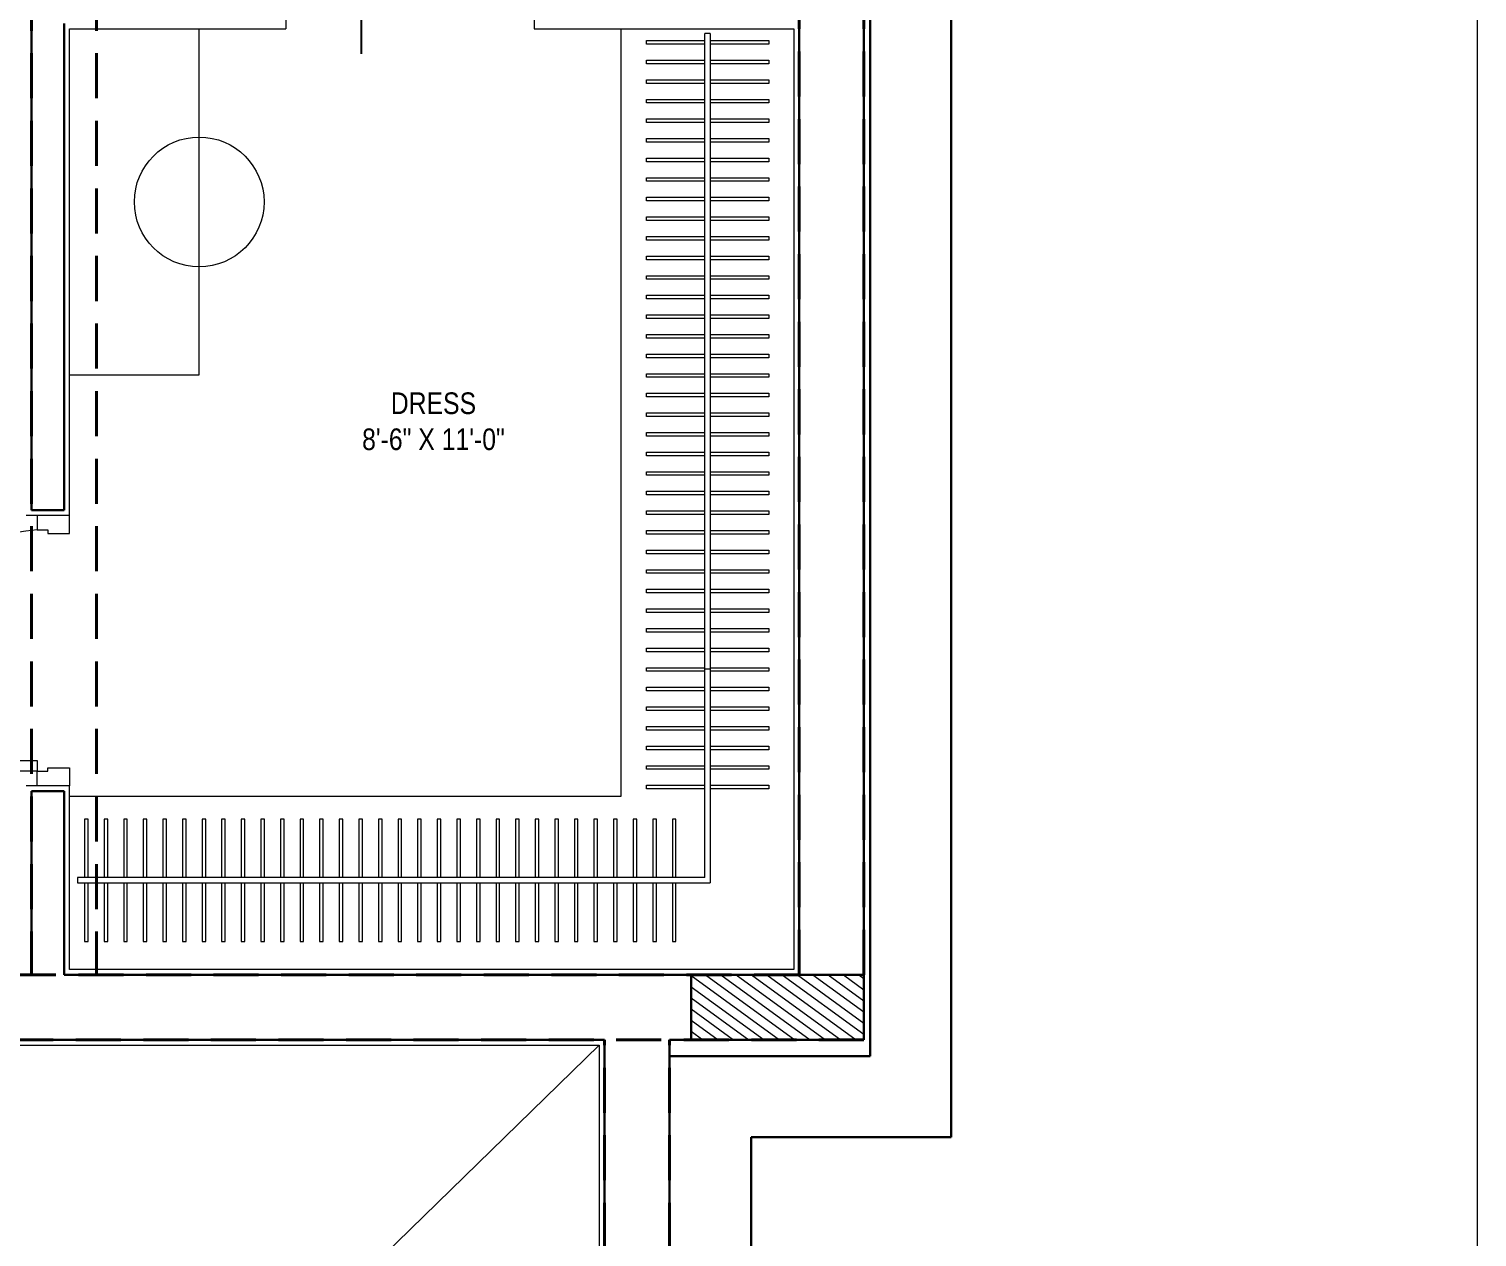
# Model space of a CAD drawing. Header units: inches. Extents: x -189347 to -188565, y -48525 to -47011.
# Drawn here: x -188826.6 to -188625.6, y -47662.2 to -47494.6 of the extents above; entities that cross this region are included whole.
import ezdxf

# ---------------------------------------------------------------- set-up
doc = ezdxf.new("R2010")
doc.units = ezdxf.units.IN
doc.header["$LTSCALE"] = 25
doc.header["$MEASUREMENT"] = 0
doc.linetypes.add('DASHED2', pattern=[0.375, 0.25, -0.125])
doc.layers.get('0').update_dxf_attribs({"lineweight": 0})
for name, color, linetype, lineweight in [('COLUMN', 1, 'Continuous', 30), ('COLUMNHATCH', 8, 'Continuous', 0), ('elevation', 6, 'Continuous', 9), ('FURNITURE', 251, 'Continuous', 0), ('LVL. TEXT', 22, 'Continuous', 5), ('PLASTER LINE', 1, 'Continuous', 5), ('PP--BEAM', 104, 'DASHED2', 40), ('PP-OUTER', 180, 'Continuous', 18), ('PP-WALL', 7, 'Continuous', 30), ('TEXT', 7, 'Continuous', 13), ('WIN', 22, 'Continuous', 0)]:
    doc.layers.add(name, color=color, linetype=linetype, lineweight=lineweight)
doc.styles.add('RAJ', font='Arial Narrow.ttf')
doc.dimstyles.new('WORKING DIM', dxfattribs={"dimtxt": 4, "dimasz": 2.25, "dimexe": 1, "dimexo": 1, "dimgap": 0.5, "dimtad": 1, "dimzin": 3, "dimdsep": 46, "dimlunit": 4, "dimtxsty": 'RAJ', "dimblk1": 'ARCHTICK', "dimblk2": 'ARCHTICK', "dimsah": 1, "dimcen": 0.09375, "dimdle": 1, "dimclrd": 256, "dimclre": 256, "dimclrt": 256, "dimadec": 0, "dimazin": 0, "dimtfac": 0.75, "dimtofl": 0, "dimtmove": 1, "dimatfit": 3, "dimldrblk": 'OPEN30', "dimfxl": 1, "dimtolj": 1, "dimtzin": 0, "dimarcsym": 0})

# ---------------------------------------------------------------- blocks, each defined once
blk = doc.blocks.new('_ArchTick')
at = {"color": 0, "linetype": 'ByBlock', "const_width": 0.15}
blk.add_lwpolyline([(-0.5, -0.5), (0.5, 0.5)], dxfattribs=at)
blk = doc.blocks.new('_Open30')
at = {"color": 0, "linetype": 'ByBlock', "lineweight": -2}
for p, q in [((-1, 0.268), (0, 0)), ((0, 0), (-1, -0.268)), ((0, 0), (-1, 0))]:
    blk.add_line(p, q, dxfattribs=at)

msp = doc.modelspace()

# ---------------------------------------------------------------- hatches: boundary and pattern name
at = {"layer": 'COLUMNHATCH', "ltscale": 5}
h = msp.add_hatch(dxfattribs=at)
h.set_pattern_fill('ANSI31', color=256, scale=10, angle=99.050055, style=0)
h.set_pattern_definition([(144.0500546, (-991.6263, -2979.5429), (-0.73384782, -1.011912732), [])])
h.paths.add_polyline_path([(-188734.6991, -47625.8675), (-188734.6991, -47634.8675), (-188710.6991, -47634.8675), (-188710.6991, -47625.8675)])

# ---------------------------------------------------------------- linework, layer by layer
at = {"layer": 'COLUMN'}
msp.add_lwpolyline([(-188710.6991, -47634.8675), (-188734.6991, -47634.8675), (-188734.6991, -47625.8675), (-188710.6991, -47625.8675)], close=True, dxfattribs=at)
at = {"layer": 'elevation', "ltscale": 30}
msp.add_line((-188924.4491, -47808.1175), (-188747.4491, -47635.6175), dxfattribs=at)
at = {"layer": 'FURNITURE'}
for p, q in [((-188802.9491, -47542.6175), (-188802.9491, -47494.6175)), ((-188744.4491, -47494.6175), (-188744.4491, -47601.1175)), ((-188820.9491, -47542.6175), (-188802.9491, -47542.6175)), ((-188744.4491, -47601.1175), (-188820.9491, -47601.1175))]:
    msp.add_line(p, q, dxfattribs=at)
at = {"layer": 'FURNITURE', "ltscale": 30}
for p, q in [((-188732.775, -47612.3675), (-188732.775, -47495.2307)), ((-188732.025, -47495.2307), (-188732.775, -47495.2307)), ((-188732.025, -47495.2307), (-188732.025, -47613.1175)), ((-188732.025, -47583.4587), (-188732.775, -47583.4587)), ((-188732.775, -47612.3675), (-188819.8609, -47612.3675)), ((-188819.8609, -47612.3675), (-188819.8609, -47613.1175)), ((-188819.8609, -47613.1175), (-188732.025, -47613.1175))]:
    msp.add_line(p, q, dxfattribs=at)
for points in [[(-188732.775, -47496.7239), (-188740.9, -47496.7239), (-188740.9, -47496.2239), (-188732.775, -47496.2239)], [(-188732.025, -47496.2239), (-188723.9, -47496.2239), (-188723.9, -47496.7239), (-188732.025, -47496.7239)], [(-188732.775, -47499.4432), (-188740.9, -47499.4432), (-188740.9, -47498.9432), (-188732.775, -47498.9432)], [(-188732.025, -47498.9432), (-188723.9, -47498.9432), (-188723.9, -47499.4432), (-188732.025, -47499.4432)], [(-188732.775, -47502.1626), (-188740.9, -47502.1626), (-188740.9, -47501.6626), (-188732.775, -47501.6626)], [(-188732.025, -47501.6626), (-188723.9, -47501.6626), (-188723.9, -47502.1626), (-188732.025, -47502.1626)], [(-188732.775, -47504.8819), (-188740.9, -47504.8819), (-188740.9, -47504.3819), (-188732.775, -47504.3819)], [(-188732.025, -47504.3819), (-188723.9, -47504.3819), (-188723.9, -47504.8819), (-188732.025, -47504.8819)], [(-188732.775, -47507.6012), (-188740.9, -47507.6012), (-188740.9, -47507.1012), (-188732.775, -47507.1012)], [(-188732.025, -47507.1012), (-188723.9, -47507.1012), (-188723.9, -47507.6012), (-188732.025, -47507.6012)], [(-188732.775, -47510.3205), (-188740.9, -47510.3205), (-188740.9, -47509.8205), (-188732.775, -47509.8205)], [(-188732.025, -47509.8205), (-188723.9, -47509.8205), (-188723.9, -47510.3205), (-188732.025, -47510.3205)], [(-188732.775, -47513.0398), (-188740.9, -47513.0398), (-188740.9, -47512.5398), (-188732.775, -47512.5398)], [(-188732.025, -47512.5398), (-188723.9, -47512.5398), (-188723.9, -47513.0398), (-188732.025, -47513.0398)], [(-188732.775, -47515.7591), (-188740.9, -47515.7591), (-188740.9, -47515.2591), (-188732.775, -47515.2591)], [(-188732.025, -47515.2591), (-188723.9, -47515.2591), (-188723.9, -47515.7591), (-188732.025, -47515.7591)], [(-188732.775, -47518.4784), (-188740.9, -47518.4784), (-188740.9, -47517.9784), (-188732.775, -47517.9784)], [(-188732.025, -47517.9784), (-188723.9, -47517.9784), (-188723.9, -47518.4784), (-188732.025, -47518.4784)], [(-188732.775, -47521.1977), (-188740.9, -47521.1977), (-188740.9, -47520.6977), (-188732.775, -47520.6977)], [(-188732.025, -47520.6977), (-188723.9, -47520.6977), (-188723.9, -47521.1977), (-188732.025, -47521.1977)], [(-188732.775, -47523.917), (-188740.9, -47523.917), (-188740.9, -47523.417), (-188732.775, -47523.417)], [(-188732.025, -47523.417), (-188723.9, -47523.417), (-188723.9, -47523.917), (-188732.025, -47523.917)], [(-188732.775, -47526.6363), (-188740.9, -47526.6363), (-188740.9, -47526.1363), (-188732.775, -47526.1363)], [(-188732.025, -47526.1363), (-188723.9, -47526.1363), (-188723.9, -47526.6363), (-188732.025, -47526.6363)], [(-188732.775, -47529.3556), (-188740.9, -47529.3556), (-188740.9, -47528.8556), (-188732.775, -47528.8556)], [(-188732.025, -47528.8556), (-188723.9, -47528.8556), (-188723.9, -47529.3556), (-188732.025, -47529.3556)], [(-188732.775, -47532.075), (-188740.9, -47532.075), (-188740.9, -47531.575), (-188732.775, -47531.575)], [(-188732.025, -47531.575), (-188723.9, -47531.575), (-188723.9, -47532.075), (-188732.025, -47532.075)], [(-188732.775, -47534.7943), (-188740.9, -47534.7943), (-188740.9, -47534.2943), (-188732.775, -47534.2943)], [(-188732.025, -47534.2943), (-188723.9, -47534.2943), (-188723.9, -47534.7943), (-188732.025, -47534.7943)], [(-188732.775, -47537.5136), (-188740.9, -47537.5136), (-188740.9, -47537.0136), (-188732.775, -47537.0136)], [(-188732.025, -47537.0136), (-188723.9, -47537.0136), (-188723.9, -47537.5136), (-188732.025, -47537.5136)], [(-188732.775, -47540.2329), (-188740.9, -47540.2329), (-188740.9, -47539.7329), (-188732.775, -47539.7329)], [(-188732.025, -47539.7329), (-188723.9, -47539.7329), (-188723.9, -47540.2329), (-188732.025, -47540.2329)], [(-188732.775, -47542.9522), (-188740.9, -47542.9522), (-188740.9, -47542.4522), (-188732.775, -47542.4522)], [(-188732.025, -47542.4522), (-188723.9, -47542.4522), (-188723.9, -47542.9522), (-188732.025, -47542.9522)], [(-188732.775, -47545.6715), (-188740.9, -47545.6715), (-188740.9, -47545.1715), (-188732.775, -47545.1715)], [(-188732.025, -47545.1715), (-188723.9, -47545.1715), (-188723.9, -47545.6715), (-188732.025, -47545.6715)], [(-188732.775, -47548.3908), (-188740.9, -47548.3908), (-188740.9, -47547.8908), (-188732.775, -47547.8908)], [(-188732.025, -47547.8908), (-188723.9, -47547.8908), (-188723.9, -47548.3908), (-188732.025, -47548.3908)], [(-188732.775, -47551.1101), (-188740.9, -47551.1101), (-188740.9, -47550.6101), (-188732.775, -47550.6101)], [(-188732.025, -47550.6101), (-188723.9, -47550.6101), (-188723.9, -47551.1101), (-188732.025, -47551.1101)], [(-188732.775, -47553.8294), (-188740.9, -47553.8294), (-188740.9, -47553.3294), (-188732.775, -47553.3294)], [(-188732.025, -47553.3294), (-188723.9, -47553.3294), (-188723.9, -47553.8294), (-188732.025, -47553.8294)], [(-188732.775, -47556.5487), (-188740.9, -47556.5487), (-188740.9, -47556.0487), (-188732.775, -47556.0487)], [(-188732.025, -47556.0487), (-188723.9, -47556.0487), (-188723.9, -47556.5487), (-188732.025, -47556.5487)], [(-188732.775, -47559.268), (-188740.9, -47559.268), (-188740.9, -47558.768), (-188732.775, -47558.768)], [(-188732.025, -47558.768), (-188723.9, -47558.768), (-188723.9, -47559.268), (-188732.025, -47559.268)], [(-188732.775, -47561.9873), (-188740.9, -47561.9873), (-188740.9, -47561.4873), (-188732.775, -47561.4873)], [(-188732.025, -47561.4873), (-188723.9, -47561.4873), (-188723.9, -47561.9873), (-188732.025, -47561.9873)], [(-188732.775, -47564.7067), (-188740.9, -47564.7067), (-188740.9, -47564.2067), (-188732.775, -47564.2067)], [(-188732.025, -47564.2067), (-188723.9, -47564.2067), (-188723.9, -47564.7067), (-188732.025, -47564.7067)], [(-188732.775, -47567.426), (-188740.9, -47567.426), (-188740.9, -47566.926), (-188732.775, -47566.926)], [(-188732.025, -47566.926), (-188723.9, -47566.926), (-188723.9, -47567.426), (-188732.025, -47567.426)], [(-188732.775, -47570.1453), (-188740.9, -47570.1453), (-188740.9, -47569.6453), (-188732.775, -47569.6453)], [(-188732.025, -47569.6453), (-188723.9, -47569.6453), (-188723.9, -47570.1453), (-188732.025, -47570.1453)], [(-188732.775, -47572.8646), (-188740.9, -47572.8646), (-188740.9, -47572.3646), (-188732.775, -47572.3646)], [(-188732.025, -47572.3646), (-188723.9, -47572.3646), (-188723.9, -47572.8646), (-188732.025, -47572.8646)], [(-188732.775, -47575.5839), (-188740.9, -47575.5839), (-188740.9, -47575.0839), (-188732.775, -47575.0839)], [(-188732.025, -47575.0839), (-188723.9, -47575.0839), (-188723.9, -47575.5839), (-188732.025, -47575.5839)], [(-188732.775, -47578.3032), (-188740.9, -47578.3032), (-188740.9, -47577.8032), (-188732.775, -47577.8032)], [(-188732.025, -47577.8032), (-188723.9, -47577.8032), (-188723.9, -47578.3032), (-188732.025, -47578.3032)], [(-188732.775, -47581.0225), (-188740.9, -47581.0225), (-188740.9, -47580.5225), (-188732.775, -47580.5225)], [(-188732.025, -47580.5225), (-188723.9, -47580.5225), (-188723.9, -47581.0225), (-188732.025, -47581.0225)], [(-188732.775, -47583.7418), (-188740.9, -47583.7418), (-188740.9, -47583.2418), (-188732.775, -47583.2418)], [(-188732.025, -47583.2418), (-188723.9, -47583.2418), (-188723.9, -47583.7418), (-188732.025, -47583.7418)], [(-188732.775, -47586.4611), (-188740.9, -47586.4611), (-188740.9, -47585.9611), (-188732.775, -47585.9611)], [(-188732.025, -47585.9611), (-188723.9, -47585.9611), (-188723.9, -47586.4611), (-188732.025, -47586.4611)], [(-188732.775, -47589.1804), (-188740.9, -47589.1804), (-188740.9, -47588.6804), (-188732.775, -47588.6804)], [(-188732.025, -47588.6804), (-188723.9, -47588.6804), (-188723.9, -47589.1804), (-188732.025, -47589.1804)], [(-188732.775, -47591.8997), (-188740.9, -47591.8997), (-188740.9, -47591.3997), (-188732.775, -47591.3997)], [(-188732.025, -47591.3997), (-188723.9, -47591.3997), (-188723.9, -47591.8997), (-188732.025, -47591.8997)], [(-188732.775, -47594.619), (-188740.9, -47594.619), (-188740.9, -47594.119), (-188732.775, -47594.119)], [(-188732.025, -47594.119), (-188723.9, -47594.119), (-188723.9, -47594.619), (-188732.025, -47594.619)], [(-188732.775, -47597.3384), (-188740.9, -47597.3384), (-188740.9, -47596.8384), (-188732.775, -47596.8384)], [(-188732.025, -47596.8384), (-188723.9, -47596.8384), (-188723.9, -47597.3384), (-188732.025, -47597.3384)], [(-188732.775, -47600.0577), (-188740.9, -47600.0577), (-188740.9, -47599.5577), (-188732.775, -47599.5577)], [(-188732.025, -47599.5577), (-188723.9, -47599.5577), (-188723.9, -47600.0577), (-188732.025, -47600.0577)], [(-188818.3676, -47612.3675), (-188818.3676, -47604.2425), (-188818.8676, -47604.2425), (-188818.8676, -47612.3675)], [(-188815.6483, -47612.3675), (-188815.6483, -47604.2425), (-188816.1483, -47604.2425), (-188816.1483, -47612.3675)], [(-188812.929, -47612.3675), (-188812.929, -47604.2425), (-188813.429, -47604.2425), (-188813.429, -47612.3675)], [(-188810.2097, -47612.3675), (-188810.2097, -47604.2425), (-188810.7097, -47604.2425), (-188810.7097, -47612.3675)], [(-188807.4904, -47612.3675), (-188807.4904, -47604.2425), (-188807.9904, -47604.2425), (-188807.9904, -47612.3675)], [(-188804.7711, -47612.3675), (-188804.7711, -47604.2425), (-188805.2711, -47604.2425), (-188805.2711, -47612.3675)], [(-188802.0518, -47612.3675), (-188802.0518, -47604.2425), (-188802.5518, -47604.2425), (-188802.5518, -47612.3675)], [(-188799.3325, -47612.3675), (-188799.3325, -47604.2425), (-188799.8325, -47604.2425), (-188799.8325, -47612.3675)], [(-188796.6132, -47612.3675), (-188796.6132, -47604.2425), (-188797.1132, -47604.2425), (-188797.1132, -47612.3675)], [(-188793.8939, -47612.3675), (-188793.8939, -47604.2425), (-188794.3939, -47604.2425), (-188794.3939, -47612.3675)], [(-188791.1746, -47612.3675), (-188791.1746, -47604.2425), (-188791.6746, -47604.2425), (-188791.6746, -47612.3675)], [(-188788.4552, -47612.3675), (-188788.4552, -47604.2425), (-188788.9552, -47604.2425), (-188788.9552, -47612.3675)], [(-188785.7359, -47612.3675), (-188785.7359, -47604.2425), (-188786.2359, -47604.2425), (-188786.2359, -47612.3675)], [(-188783.0166, -47612.3675), (-188783.0166, -47604.2425), (-188783.5166, -47604.2425), (-188783.5166, -47612.3675)], [(-188780.2973, -47612.3675), (-188780.2973, -47604.2425), (-188780.7973, -47604.2425), (-188780.7973, -47612.3675)], [(-188777.578, -47612.3675), (-188777.578, -47604.2425), (-188778.078, -47604.2425), (-188778.078, -47612.3675)], [(-188774.8587, -47612.3675), (-188774.8587, -47604.2425), (-188775.3587, -47604.2425), (-188775.3587, -47612.3675)], [(-188772.1394, -47612.3675), (-188772.1394, -47604.2425), (-188772.6394, -47604.2425), (-188772.6394, -47612.3675)], [(-188769.4201, -47612.3675), (-188769.4201, -47604.2425), (-188769.9201, -47604.2425), (-188769.9201, -47612.3675)], [(-188766.7008, -47612.3675), (-188766.7008, -47604.2425), (-188767.2008, -47604.2425), (-188767.2008, -47612.3675)], [(-188763.9815, -47612.3675), (-188763.9815, -47604.2425), (-188764.4815, -47604.2425), (-188764.4815, -47612.3675)], [(-188761.2622, -47612.3675), (-188761.2622, -47604.2425), (-188761.7622, -47604.2425), (-188761.7622, -47612.3675)], [(-188758.5429, -47612.3675), (-188758.5429, -47604.2425), (-188759.0429, -47604.2425), (-188759.0429, -47612.3675)], [(-188755.8235, -47612.3675), (-188755.8235, -47604.2425), (-188756.3235, -47604.2425), (-188756.3235, -47612.3675)], [(-188753.1042, -47612.3675), (-188753.1042, -47604.2425), (-188753.6042, -47604.2425), (-188753.6042, -47612.3675)], [(-188750.3849, -47612.3675), (-188750.3849, -47604.2425), (-188750.8849, -47604.2425), (-188750.8849, -47612.3675)], [(-188747.6656, -47612.3675), (-188747.6656, -47604.2425), (-188748.1656, -47604.2425), (-188748.1656, -47612.3675)], [(-188744.9463, -47612.3675), (-188744.9463, -47604.2425), (-188745.4463, -47604.2425), (-188745.4463, -47612.3675)], [(-188742.227, -47612.3675), (-188742.227, -47604.2425), (-188742.727, -47604.2425), (-188742.727, -47612.3675)], [(-188739.5077, -47612.3675), (-188739.5077, -47604.2425), (-188740.0077, -47604.2425), (-188740.0077, -47612.3675)], [(-188736.7884, -47612.3675), (-188736.7884, -47604.2425), (-188737.2884, -47604.2425), (-188737.2884, -47612.3675)], [(-188818.8676, -47613.1175), (-188818.8676, -47621.2425), (-188818.3676, -47621.2425), (-188818.3676, -47613.1175)], [(-188816.1483, -47613.1175), (-188816.1483, -47621.2425), (-188815.6483, -47621.2425), (-188815.6483, -47613.1175)], [(-188813.429, -47613.1175), (-188813.429, -47621.2425), (-188812.929, -47621.2425), (-188812.929, -47613.1175)], [(-188810.7097, -47613.1175), (-188810.7097, -47621.2425), (-188810.2097, -47621.2425), (-188810.2097, -47613.1175)], [(-188807.9904, -47613.1175), (-188807.9904, -47621.2425), (-188807.4904, -47621.2425), (-188807.4904, -47613.1175)], [(-188805.2711, -47613.1175), (-188805.2711, -47621.2425), (-188804.7711, -47621.2425), (-188804.7711, -47613.1175)], [(-188802.5518, -47613.1175), (-188802.5518, -47621.2425), (-188802.0518, -47621.2425), (-188802.0518, -47613.1175)], [(-188799.8325, -47613.1175), (-188799.8325, -47621.2425), (-188799.3325, -47621.2425), (-188799.3325, -47613.1175)], [(-188797.1132, -47613.1175), (-188797.1132, -47621.2425), (-188796.6132, -47621.2425), (-188796.6132, -47613.1175)], [(-188794.3939, -47613.1175), (-188794.3939, -47621.2425), (-188793.8939, -47621.2425), (-188793.8939, -47613.1175)], [(-188791.6746, -47613.1175), (-188791.6746, -47621.2425), (-188791.1746, -47621.2425), (-188791.1746, -47613.1175)], [(-188788.9552, -47613.1175), (-188788.9552, -47621.2425), (-188788.4552, -47621.2425), (-188788.4552, -47613.1175)], [(-188786.2359, -47613.1175), (-188786.2359, -47621.2425), (-188785.7359, -47621.2425), (-188785.7359, -47613.1175)], [(-188783.5166, -47613.1175), (-188783.5166, -47621.2425), (-188783.0166, -47621.2425), (-188783.0166, -47613.1175)], [(-188780.7973, -47613.1175), (-188780.7973, -47621.2425), (-188780.2973, -47621.2425), (-188780.2973, -47613.1175)], [(-188778.078, -47613.1175), (-188778.078, -47621.2425), (-188777.578, -47621.2425), (-188777.578, -47613.1175)], [(-188775.3587, -47613.1175), (-188775.3587, -47621.2425), (-188774.8587, -47621.2425), (-188774.8587, -47613.1175)], [(-188772.6394, -47613.1175), (-188772.6394, -47621.2425), (-188772.1394, -47621.2425), (-188772.1394, -47613.1175)], [(-188769.9201, -47613.1175), (-188769.9201, -47621.2425), (-188769.4201, -47621.2425), (-188769.4201, -47613.1175)], [(-188767.2008, -47613.1175), (-188767.2008, -47621.2425), (-188766.7008, -47621.2425), (-188766.7008, -47613.1175)], [(-188764.4815, -47613.1175), (-188764.4815, -47621.2425), (-188763.9815, -47621.2425), (-188763.9815, -47613.1175)], [(-188761.7622, -47613.1175), (-188761.7622, -47621.2425), (-188761.2622, -47621.2425), (-188761.2622, -47613.1175)], [(-188759.0429, -47613.1175), (-188759.0429, -47621.2425), (-188758.5429, -47621.2425), (-188758.5429, -47613.1175)], [(-188756.3235, -47613.1175), (-188756.3235, -47621.2425), (-188755.8235, -47621.2425), (-188755.8235, -47613.1175)], [(-188753.6042, -47613.1175), (-188753.6042, -47621.2425), (-188753.1042, -47621.2425), (-188753.1042, -47613.1175)], [(-188750.8849, -47613.1175), (-188750.8849, -47621.2425), (-188750.3849, -47621.2425), (-188750.3849, -47613.1175)], [(-188748.1656, -47613.1175), (-188748.1656, -47621.2425), (-188747.6656, -47621.2425), (-188747.6656, -47613.1175)], [(-188745.4463, -47613.1175), (-188745.4463, -47621.2425), (-188744.9463, -47621.2425), (-188744.9463, -47613.1175)], [(-188742.727, -47613.1175), (-188742.727, -47621.2425), (-188742.227, -47621.2425), (-188742.227, -47613.1175)], [(-188740.0077, -47613.1175), (-188740.0077, -47621.2425), (-188739.5077, -47621.2425), (-188739.5077, -47613.1175)], [(-188737.2884, -47613.1175), (-188737.2884, -47621.2425), (-188736.7884, -47621.2425), (-188736.7884, -47613.1175)]]:
    msp.add_lwpolyline(points, dxfattribs=at)
at = {"layer": 'FURNITURE'}
msp.add_circle((-188802.9491, -47518.6175), 9, dxfattribs=at)
at = {"layer": 'PLASTER LINE', "ltscale": 30}
for p, q in [((-188790.9491, -47490.1175), (-188790.9491, -47494.6175)), ((-188756.4491, -47490.1175), (-188756.4491, -47494.6175)), ((-188820.9491, -47562.1175), (-188820.9491, -47494.6175)), ((-188820.9491, -47494.6175), (-188790.9491, -47494.6175)), ((-188756.4491, -47494.6175), (-188720.4491, -47494.6175)), ((-188720.4491, -47494.6175), (-188720.4491, -47625.1175)), ((-188820.9491, -47562.1175), (-188826.9491, -47562.1175)), ((-188820.9491, -47599.6175), (-188826.9491, -47599.6175)), ((-188820.9491, -47625.1175), (-188820.9491, -47599.6175)), ((-188720.4491, -47625.1175), (-188820.9491, -47625.1175)), ((-188850.9491, -47635.6175), (-188747.4491, -47635.6175)), ((-188747.4491, -47635.6175), (-188747.4491, -47878.6175))]:
    msp.add_line(p, q, dxfattribs=at)
at = {"layer": 'PP--BEAM'}
for p, q in [((-188826.1991, -47357.3675), (-188826.1991, -47625.8675)), ((-188817.1991, -47357.3675), (-188817.1991, -47625.8675)), ((-188710.6991, -47625.8675), (-188710.6991, -47357.3675)), ((-188719.6991, -47625.8675), (-188719.6991, -47396.3675)), ((-188719.6991, -47625.8675), (-189249.1991, -47625.8675)), ((-188710.6991, -47634.8675), (-189249.1991, -47634.8675)), ((-188746.6991, -47954.3675), (-188746.6991, -47634.8675)), ((-188737.6991, -47954.3675), (-188737.6991, -47634.8675))]:
    msp.add_line(p, q, dxfattribs=at)
at = {"layer": 'PP-OUTER', "ltscale": 30}
msp.add_lwpolyline([(-189346.6754, -47010.5114), (-188625.6227, -47010.5114), (-188625.6227, -48524.6433), (-189346.6754, -48524.6433)], close=True, dxfattribs=at)
at = {"layer": 'PP-WALL', "ltscale": 10}
for p, q in [((-188826.1991, -47390.3675), (-188826.1991, -47561.3675)), ((-188710.6991, -47625.8675), (-188710.6991, -47396.3675)), ((-188821.6991, -47493.8675), (-188821.6991, -47561.3675)), ((-188719.6991, -47625.8675), (-188719.6991, -47493.8675)), ((-188826.1991, -47561.3675), (-188821.6991, -47561.3675)), ((-188826.1991, -47600.3675), (-188826.1991, -47625.8675)), ((-188826.1991, -47600.3675), (-188821.6991, -47600.3675)), ((-188821.6991, -47600.3675), (-188821.6991, -47625.8675)), ((-188850.1991, -47625.8675), (-188826.1991, -47625.8675)), ((-188821.6991, -47625.8675), (-188734.6991, -47625.8675)), ((-188734.6991, -47625.8675), (-188719.6991, -47625.8675)), ((-188850.1991, -47634.8675), (-188746.6991, -47634.8675)), ((-188746.6991, -47634.8675), (-188746.6991, -47879.3675)), ((-188737.6991, -47634.8675), (-188737.6991, -47879.3675)), ((-188737.6991, -47634.8675), (-188734.6991, -47634.8675)), ((-188734.6991, -47634.8675), (-188710.6991, -47634.8675))]:
    msp.add_line(p, q, dxfattribs=at)
at = {"layer": 'PP-WALL', "color": 5, "ltscale": 10}
for p, q in [((-188698.6054, -47400.377), (-188698.6054, -47648.377)), ((-188709.8554, -47464.377), (-188709.8554, -47637.127)), ((-188709.8554, -47637.127), (-188737.6991, -47637.127)), ((-188698.6054, -47648.377), (-188726.3535, -47648.377)), ((-188726.3535, -47648.377), (-188726.3535, -47939.6015))]:
    msp.add_line(p, q, dxfattribs=at)
at = {"layer": 'WIN'}
for points in [[(-188825.4491, -47562.1175), (-188825.4491, -47564.1175), (-188823.9491, -47564.1175), (-188823.9491, -47564.6175), (-188820.9491, -47564.6175), (-188820.9491, -47564.1175), (-188820.9491, -47564.1175), (-188820.9491, -47562.1175)], [(-188825.4491, -47597.6175), (-188855.9491, -47597.6175), (-188855.9491, -47596.1175), (-188825.4491, -47596.1175)], [(-188825.4491, -47599.6175), (-188825.4491, -47597.6175), (-188823.9491, -47597.6175), (-188823.9491, -47597.1175), (-188820.9491, -47597.1175), (-188820.9491, -47597.6175), (-188820.9491, -47597.6175), (-188820.9491, -47599.6175)]]:
    msp.add_lwpolyline(points, close=True, dxfattribs=at)
msp.add_arc((-188822.705, -47597.2374), 33.2334, 94.736389, 178.068879, dxfattribs=at)

# ---------------------------------------------------------------- texts
at = {"layer": 'TEXT', "ltscale": 30, "insert": (-188770.4433, -47549.0692), "char_height": 3, "width": 67.682604, "attachment_point": 5, "style": 'RAJ'}
msp.add_mtext('DRESS\\P8\'-6" X 11\'-0"', dxfattribs=at)

# ---------------------------------------------------------------- leaders
at = {"layer": 'LVL. TEXT', "ltscale": 30}
msp.add_leader([(-188782.0026, -47477.575), (-188782.0026, -47490.8675), (-188780.473, -47490.8675), (-188780.473, -47498.06)], dimstyle='WORKING DIM', override={"dimtad": 0}, dxfattribs=at)

doc.saveas('drawing.dxf')
